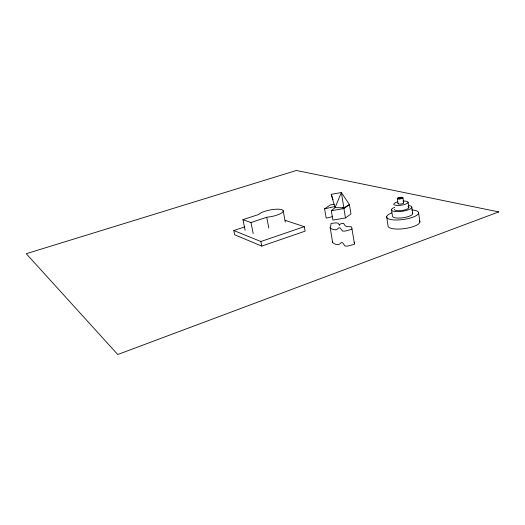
<?xml version="1.0" encoding="UTF-8"?>
<svg xmlns="http://www.w3.org/2000/svg" width="525" height="525" viewBox="0 0 525 525"><rect width="100%" height="100%" fill="white"/><g stroke="black" fill="none" stroke-linecap="round" stroke-linejoin="round"><path stroke-width="0.79" d="M354.493 243.876L354.099 244.381L347.465 246.14L345.063 246.028L342.497 242.589L341.04 242.74C339.117 245.936 334.845 244.637 332.64 242.491L330.081 227.062L330.645 226.295L331.078 223.401L336.23 222.83L338.087 223.276L339.596 225.31L339.662 224.483L340.948 223.709L343.599 223.309L345.069 225.717L347.071 226.57L351.599 226.839L354.493 243.876L354.172 242.189M352.032 228.893L351.638 229.379L344.958 231.125L342.549 231.046L340.01 227.817L338.546 227.975C336.564 231.02 332.404 229.878 330.12 227.843M331.314 210.715L343.921 208.563L349.447 204.593L350.969 213.898L345.476 217.967L332.916 220.093L331.314 210.715L335.068 207.611L341.348 192.531L331.223 194.362L335.068 207.611L343.888 207.841L349.447 204.593L341.348 192.531L343.888 207.841L342.366 207.749M332.364 216.687L326.189 218.098L324.588 208.852L330.264 204.947L334.097 204.291M244.657 226.938L233.802 230.527L234.695 234.8L261.752 246.081L305.11 231.164L304.29 226.675L285.088 220.316M233.802 230.527L260.846 241.507L304.29 226.675M242.95 219.627L250.983 222.574L266.707 217.238A12.744 3.367 -11 0 0 282.64 212.172A12.744 3.367 -11 0 0 274.306 209.35A12.744 3.367 -11 0 0 258.648 214.508L242.95 219.627L245.136 230.337M324.588 208.852L335.436 206.377M331.223 194.362L333.027 199.605M250.983 222.574L253.181 233.5M260.846 241.507L261.752 246.081M266.707 217.238L268.826 228.086M283.146 210.65L285.311 222.127M343.921 208.563L345.476 217.967M386.669 216.72L388.001 225.612A16.085 4.784 -7.8 0 0 405.576 228.46A16.085 4.784 -7.8 0 0 419.377 220.736M391.519 209.692L392.457 216.031A10.231 2.933 -7.9 0 0 403.613 217.672A10.231 2.933 -7.9 0 0 412.433 212.887M397.327 198.47L398.068 203.588M402.97 197.761A2.848 0.761 -8.2 0 1 398.665 198.968A2.848 0.761 -8.2 0 1 398.81 197.623A2.848 0.761 -8.2 0 1 402.97 197.761L403.705 202.899M408.109 202.355L408.85 207.592M411.836 207.231L412.729 213.616M418.635 212.914L419.882 221.931M332.594 241.664L332.64 242.491M411.718 209.908A16.137 4.627 -7.9 0 1 415.111 216.234A16.137 4.627 -7.9 0 1 391.729 219.713A16.137 4.627 -7.9 0 1 391.781 212.868M409.001 205.544A10.257 2.861 -8 0 1 408.673 209.678A10.257 2.861 -8 0 1 394.268 211.437A10.257 2.861 -8 0 1 394.754 207.283M407.964 206.679A7.258 2.021 -8 0 1 403.298 210.256A7.258 2.021 -8 0 1 394.465 209.337M402.957 201.068A7.271 1.982 -8.1 0 1 407.033 203.497A7.271 1.982 -8.1 0 1 395.647 205.321A7.271 1.982 -8.1 0 1 397.51 201.941M403.371 202.545A2.848 0.774 -8.1 0 1 401.166 203.989A2.848 0.774 -8.1 0 1 398.193 203.372M498.75 211.91L117.744 354.519L26.25 253.713L296.389 170.481L498.75 211.91M398.993 198.778A2.218 0.591 -8.2 0 0 402.34 197.84A2.218 0.591 -8.2 0 0 399.105 197.728A2.218 0.591 -8.2 0 0 398.993 198.778"/></g></svg>
